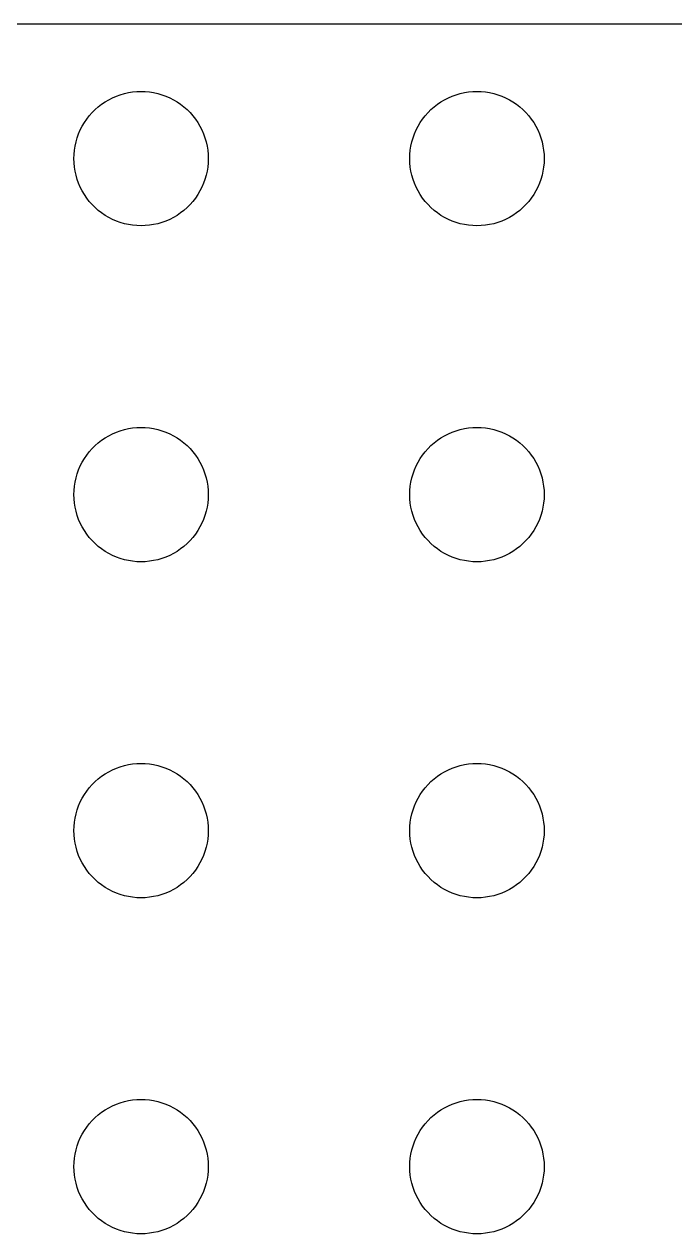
# Model space of a CAD drawing. Header units: metres. Extents: x -111 to 111, y -111 to 111.
# Drawn here: x -5.2 to 23.8, y 57 to 111 of the extents above; entities that cross this region are included whole.
import ezdxf

# ---------------------------------------------------------------- set-up
doc = ezdxf.new("R2010")
doc.units = ezdxf.units.M

msp = doc.modelspace()

# ---------------------------------------------------------------- linework, layer by layer
for p, q in [((106, 111), (-106, 111)), ((-0.18837, 107.994), (0, 108)), ((0, 108), (0.18837, 107.994)), ((14.8116, 107.994), (15, 108)), ((15, 108), (15.1884, 107.994)), ((-1.76335, 107.427), (-1.60747, 107.533)), ((-1.60747, 107.533), (-1.44525, 107.629)), ((-1.44525, 107.629), (-1.27733, 107.714)), ((-1.27733, 107.714), (-1.10437, 107.789)), ((-1.10437, 107.789), (-0.92705, 107.853)), ((-0.92705, 107.853), (-0.74606, 107.906)), ((-0.74606, 107.906), (-0.56213, 107.947)), ((-0.56213, 107.947), (-0.37599, 107.976)), ((-0.37599, 107.976), (-0.18837, 107.994)), ((0.18837, 107.994), (0.37599, 107.976)), ((0.37599, 107.976), (0.56213, 107.947)), ((0.56213, 107.947), (0.74606, 107.906)), ((0.74606, 107.906), (0.92705, 107.853)), ((0.92705, 107.853), (1.10437, 107.789)), ((1.10437, 107.789), (1.27733, 107.714)), ((1.27733, 107.714), (1.44525, 107.629)), ((1.44525, 107.629), (1.60747, 107.533)), ((1.60747, 107.533), (1.76335, 107.427)), ((13.2366, 107.427), (13.3925, 107.533)), ((13.3925, 107.533), (13.5547, 107.629)), ((13.5547, 107.629), (13.7227, 107.714)), ((13.7227, 107.714), (13.8956, 107.789)), ((13.8956, 107.789), (14.0729, 107.853)), ((14.0729, 107.853), (14.2539, 107.906)), ((14.2539, 107.906), (14.4379, 107.947)), ((14.4379, 107.947), (14.624, 107.976)), ((14.624, 107.976), (14.8116, 107.994)), ((15.1884, 107.994), (15.376, 107.976)), ((15.376, 107.976), (15.5621, 107.947)), ((15.5621, 107.947), (15.7461, 107.906)), ((15.7461, 107.906), (15.927, 107.853)), ((15.927, 107.853), (16.1044, 107.789)), ((16.1044, 107.789), (16.2773, 107.714)), ((16.2773, 107.714), (16.4453, 107.629)), ((16.4453, 107.629), (16.6075, 107.533)), ((16.6075, 107.533), (16.7634, 107.427)), ((-2.31154, 106.912), (-2.1869, 107.054)), ((-2.1869, 107.054), (-2.05363, 107.187)), ((-2.05363, 107.187), (-1.91226, 107.312)), ((-1.91226, 107.312), (-1.76335, 107.427)), ((1.76335, 107.427), (1.91226, 107.312)), ((1.91226, 107.312), (2.05363, 107.187)), ((2.05363, 107.187), (2.1869, 107.054)), ((2.1869, 107.054), (2.31154, 106.912)), ((12.6884, 106.912), (12.8131, 107.054)), ((12.8131, 107.054), (12.9464, 107.187)), ((12.9464, 107.187), (13.0877, 107.312)), ((13.0877, 107.312), (13.2366, 107.427)), ((16.7634, 107.427), (16.9123, 107.312)), ((16.9123, 107.312), (17.0536, 107.187)), ((17.0536, 107.187), (17.1869, 107.054)), ((17.1869, 107.054), (17.3115, 106.912)), ((-2.71448, 106.277), (-2.62891, 106.445)), ((-2.62891, 106.445), (-2.53297, 106.607)), ((-2.53297, 106.607), (-2.42705, 106.763)), ((-2.42705, 106.763), (-2.31154, 106.912)), ((2.31154, 106.912), (2.42705, 106.763)), ((2.42705, 106.763), (2.53297, 106.607)), ((2.53297, 106.607), (2.62891, 106.445)), ((2.62891, 106.445), (2.71448, 106.277)), ((12.2855, 106.277), (12.3711, 106.445)), ((12.3711, 106.445), (12.467, 106.607)), ((12.467, 106.607), (12.5729, 106.763)), ((12.5729, 106.763), (12.6884, 106.912)), ((17.3115, 106.912), (17.427, 106.763)), ((17.427, 106.763), (17.533, 106.607)), ((17.533, 106.607), (17.6289, 106.445)), ((17.6289, 106.445), (17.7145, 106.277)), ((-2.90575, 105.746), (-2.85316, 105.927)), ((-2.85316, 105.927), (-2.78932, 106.104)), ((-2.78932, 106.104), (-2.71448, 106.277)), ((2.71448, 106.277), (2.78932, 106.104)), ((2.78932, 106.104), (2.85316, 105.927)), ((2.85316, 105.927), (2.90575, 105.746)), ((12.0942, 105.746), (12.1468, 105.927)), ((12.1468, 105.927), (12.2107, 106.104)), ((12.2107, 106.104), (12.2855, 106.277)), ((17.7145, 106.277), (17.7893, 106.104)), ((17.7893, 106.104), (17.8532, 105.927)), ((17.8532, 105.927), (17.9057, 105.746)), ((-2.99408, 105.188), (-2.97633, 105.376)), ((-2.97633, 105.376), (-2.94685, 105.562)), ((-2.94685, 105.562), (-2.90575, 105.746)), ((2.90575, 105.746), (2.94685, 105.562)), ((2.94685, 105.562), (2.97633, 105.376)), ((2.97633, 105.376), (2.99408, 105.188)), ((12.0059, 105.188), (12.0237, 105.376)), ((12.0237, 105.376), (12.0531, 105.562)), ((12.0531, 105.562), (12.0942, 105.746)), ((17.9057, 105.746), (17.9469, 105.562)), ((17.9469, 105.562), (17.9763, 105.376)), ((17.9763, 105.376), (17.9941, 105.188)), ((-3, 105), (-2.99408, 105.188)), ((-2.99408, 104.812), (-3, 105)), ((-2.97633, 104.624), (-2.99408, 104.812)), ((2.99408, 104.812), (2.97633, 104.624)), ((2.99408, 105.188), (3, 105)), ((3, 105), (2.99408, 104.812)), ((12, 105), (12.0059, 105.188)), ((12.0059, 104.812), (12, 105)), ((12.0237, 104.624), (12.0059, 104.812)), ((17.9941, 104.812), (17.9763, 104.624)), ((17.9941, 105.188), (18, 105)), ((18, 105), (17.9941, 104.812)), ((-2.94685, 104.438), (-2.97633, 104.624)), ((-2.90575, 104.254), (-2.94685, 104.438)), ((-2.85316, 104.073), (-2.90575, 104.254)), ((2.90575, 104.254), (2.85316, 104.073)), ((2.94685, 104.438), (2.90575, 104.254)), ((2.97633, 104.624), (2.94685, 104.438)), ((12.0531, 104.438), (12.0237, 104.624)), ((12.0942, 104.254), (12.0531, 104.438)), ((12.1468, 104.073), (12.0942, 104.254)), ((17.9057, 104.254), (17.8532, 104.073)), ((17.9469, 104.438), (17.9057, 104.254)), ((17.9763, 104.624), (17.9469, 104.438)), ((-2.78932, 103.896), (-2.85316, 104.073)), ((-2.71448, 103.723), (-2.78932, 103.896)), ((-2.62891, 103.555), (-2.71448, 103.723)), ((2.71448, 103.723), (2.62891, 103.555)), ((2.78932, 103.896), (2.71448, 103.723)), ((2.85316, 104.073), (2.78932, 103.896)), ((12.2107, 103.896), (12.1468, 104.073)), ((12.2855, 103.723), (12.2107, 103.896)), ((12.3711, 103.555), (12.2855, 103.723)), ((17.7145, 103.723), (17.6289, 103.555)), ((17.7893, 103.896), (17.7145, 103.723)), ((17.8532, 104.073), (17.7893, 103.896)), ((-2.53297, 103.393), (-2.62891, 103.555)), ((-2.42705, 103.237), (-2.53297, 103.393)), ((-2.31154, 103.088), (-2.42705, 103.237)), ((2.42705, 103.237), (2.31154, 103.088)), ((2.53297, 103.393), (2.42705, 103.237)), ((2.62891, 103.555), (2.53297, 103.393)), ((12.467, 103.393), (12.3711, 103.555)), ((12.5729, 103.237), (12.467, 103.393)), ((12.6884, 103.088), (12.5729, 103.237)), ((17.427, 103.237), (17.3115, 103.088)), ((17.533, 103.393), (17.427, 103.237)), ((17.6289, 103.555), (17.533, 103.393)), ((-2.1869, 102.946), (-2.31154, 103.088)), ((-2.05363, 102.813), (-2.1869, 102.946)), ((-1.91226, 102.688), (-2.05363, 102.813)), ((-1.76335, 102.573), (-1.91226, 102.688)), ((1.91226, 102.688), (1.76335, 102.573)), ((2.05363, 102.813), (1.91226, 102.688)), ((2.1869, 102.946), (2.05363, 102.813)), ((2.31154, 103.088), (2.1869, 102.946)), ((12.8131, 102.946), (12.6884, 103.088)), ((12.9464, 102.813), (12.8131, 102.946)), ((13.0877, 102.688), (12.9464, 102.813)), ((13.2366, 102.573), (13.0877, 102.688)), ((16.9123, 102.688), (16.7634, 102.573)), ((17.0536, 102.813), (16.9123, 102.688)), ((17.1869, 102.946), (17.0536, 102.813)), ((17.3115, 103.088), (17.1869, 102.946)), ((-1.60747, 102.467), (-1.76335, 102.573)), ((-1.44525, 102.371), (-1.60747, 102.467)), ((-1.27733, 102.286), (-1.44525, 102.371)), ((-1.10437, 102.211), (-1.27733, 102.286)), ((-0.92705, 102.147), (-1.10437, 102.211)), ((-0.74606, 102.094), (-0.92705, 102.147)), ((-0.56213, 102.053), (-0.74606, 102.094)), ((0.74606, 102.094), (0.56213, 102.053)), ((0.92705, 102.147), (0.74606, 102.094)), ((1.10437, 102.211), (0.92705, 102.147)), ((1.27733, 102.286), (1.10437, 102.211)), ((1.44525, 102.371), (1.27733, 102.286)), ((1.60747, 102.467), (1.44525, 102.371)), ((1.76335, 102.573), (1.60747, 102.467)), ((13.3925, 102.467), (13.2366, 102.573)), ((13.5547, 102.371), (13.3925, 102.467)), ((13.7227, 102.286), (13.5547, 102.371)), ((13.8956, 102.211), (13.7227, 102.286)), ((14.0729, 102.147), (13.8956, 102.211)), ((14.2539, 102.094), (14.0729, 102.147)), ((14.4379, 102.053), (14.2539, 102.094)), ((15.7461, 102.094), (15.5621, 102.053)), ((15.927, 102.147), (15.7461, 102.094)), ((16.1044, 102.211), (15.927, 102.147)), ((16.2773, 102.286), (16.1044, 102.211)), ((16.4453, 102.371), (16.2773, 102.286)), ((16.6075, 102.467), (16.4453, 102.371)), ((16.7634, 102.573), (16.6075, 102.467)), ((-0.37599, 102.024), (-0.56213, 102.053)), ((-0.18837, 102.006), (-0.37599, 102.024)), ((0, 102), (-0.18837, 102.006)), ((0.18837, 102.006), (0, 102)), ((0.37599, 102.024), (0.18837, 102.006)), ((0.56213, 102.053), (0.37599, 102.024)), ((14.624, 102.024), (14.4379, 102.053)), ((14.8116, 102.006), (14.624, 102.024)), ((15, 102), (14.8116, 102.006)), ((15.1884, 102.006), (15, 102)), ((15.376, 102.024), (15.1884, 102.006)), ((15.5621, 102.053), (15.376, 102.024)), ((-0.92705, 92.8532), (-0.74606, 92.9057)), ((-0.74606, 92.9057), (-0.56213, 92.9469)), ((-0.56213, 92.9469), (-0.37599, 92.9763)), ((-0.37599, 92.9763), (-0.18837, 92.9941)), ((-0.18837, 92.9941), (0, 93)), ((0, 93), (0.18837, 92.9941)), ((0.18837, 92.9941), (0.37599, 92.9763)), ((0.37599, 92.9763), (0.56213, 92.9469)), ((0.56213, 92.9469), (0.74606, 92.9057)), ((0.74606, 92.9057), (0.92705, 92.8532)), ((14.0729, 92.8532), (14.2539, 92.9057)), ((14.2539, 92.9057), (14.4379, 92.9469)), ((14.4379, 92.9469), (14.624, 92.9763)), ((14.624, 92.9763), (14.8116, 92.9941)), ((14.8116, 92.9941), (15, 93)), ((15, 93), (15.1884, 92.9941)), ((15.1884, 92.9941), (15.376, 92.9763)), ((15.376, 92.9763), (15.5621, 92.9469)), ((15.5621, 92.9469), (15.7461, 92.9057)), ((15.7461, 92.9057), (15.927, 92.8532)), ((-1.91226, 92.3115), (-1.76335, 92.427)), ((-1.76335, 92.427), (-1.60747, 92.533)), ((-1.60747, 92.533), (-1.44525, 92.6289)), ((-1.44525, 92.6289), (-1.27733, 92.7145)), ((-1.27733, 92.7145), (-1.10437, 92.7893)), ((-1.10437, 92.7893), (-0.92705, 92.8532)), ((0.92705, 92.8532), (1.10437, 92.7893)), ((1.10437, 92.7893), (1.27733, 92.7145)), ((1.27733, 92.7145), (1.44525, 92.6289)), ((1.44525, 92.6289), (1.60747, 92.533)), ((1.60747, 92.533), (1.76335, 92.427)), ((1.76335, 92.427), (1.91226, 92.3115)), ((13.0877, 92.3115), (13.2366, 92.427)), ((13.2366, 92.427), (13.3925, 92.533)), ((13.3925, 92.533), (13.5547, 92.6289)), ((13.5547, 92.6289), (13.7227, 92.7145)), ((13.7227, 92.7145), (13.8956, 92.7893)), ((13.8956, 92.7893), (14.0729, 92.8532)), ((15.927, 92.8532), (16.1044, 92.7893)), ((16.1044, 92.7893), (16.2773, 92.7145)), ((16.2773, 92.7145), (16.4453, 92.6289)), ((16.4453, 92.6289), (16.6075, 92.533)), ((16.6075, 92.533), (16.7634, 92.427)), ((16.7634, 92.427), (16.9123, 92.3115)), ((-2.42705, 91.7634), (-2.31154, 91.9123)), ((-2.31154, 91.9123), (-2.1869, 92.0536)), ((-2.1869, 92.0536), (-2.05363, 92.1869)), ((-2.05363, 92.1869), (-1.91226, 92.3115)), ((1.91226, 92.3115), (2.05363, 92.1869)), ((2.05363, 92.1869), (2.1869, 92.0536)), ((2.1869, 92.0536), (2.31154, 91.9123)), ((2.31154, 91.9123), (2.42705, 91.7634)), ((12.5729, 91.7634), (12.6884, 91.9123)), ((12.6884, 91.9123), (12.8131, 92.0536)), ((12.8131, 92.0536), (12.9464, 92.1869)), ((12.9464, 92.1869), (13.0877, 92.3115)), ((16.9123, 92.3115), (17.0536, 92.1869)), ((17.0536, 92.1869), (17.1869, 92.0536)), ((17.1869, 92.0536), (17.3115, 91.9123)), ((17.3115, 91.9123), (17.427, 91.7634)), ((-2.78932, 91.1044), (-2.71448, 91.2773)), ((-2.71448, 91.2773), (-2.62891, 91.4453)), ((-2.62891, 91.4453), (-2.53297, 91.6075)), ((-2.53297, 91.6075), (-2.42705, 91.7634)), ((2.42705, 91.7634), (2.53297, 91.6075)), ((2.53297, 91.6075), (2.62891, 91.4453)), ((2.62891, 91.4453), (2.71448, 91.2773)), ((2.71448, 91.2773), (2.78932, 91.1044)), ((12.2107, 91.1044), (12.2855, 91.2773)), ((12.2855, 91.2773), (12.3711, 91.4453)), ((12.3711, 91.4453), (12.467, 91.6075)), ((12.467, 91.6075), (12.5729, 91.7634)), ((17.427, 91.7634), (17.533, 91.6075)), ((17.533, 91.6075), (17.6289, 91.4453)), ((17.6289, 91.4453), (17.7145, 91.2773)), ((17.7145, 91.2773), (17.7893, 91.1044)), ((-2.94685, 90.5621), (-2.90575, 90.7461)), ((-2.90575, 90.7461), (-2.85316, 90.927)), ((-2.85316, 90.927), (-2.78932, 91.1044)), ((2.78932, 91.1044), (2.85316, 90.927)), ((2.85316, 90.927), (2.90575, 90.7461)), ((2.90575, 90.7461), (2.94685, 90.5621)), ((12.0531, 90.5621), (12.0942, 90.7461)), ((12.0942, 90.7461), (12.1468, 90.927)), ((12.1468, 90.927), (12.2107, 91.1044)), ((17.7893, 91.1044), (17.8532, 90.927)), ((17.8532, 90.927), (17.9057, 90.7461)), ((17.9057, 90.7461), (17.9469, 90.5621)), ((-3, 90), (-2.99408, 90.1884)), ((-2.99408, 90.1884), (-2.97633, 90.376)), ((-2.97633, 90.376), (-2.94685, 90.5621)), ((2.94685, 90.5621), (2.97633, 90.376)), ((2.97633, 90.376), (2.99408, 90.1884)), ((2.99408, 90.1884), (3, 90)), ((12, 90), (12.0059, 90.1884)), ((12.0059, 90.1884), (12.0237, 90.376)), ((12.0237, 90.376), (12.0531, 90.5621)), ((17.9469, 90.5621), (17.9763, 90.376)), ((17.9763, 90.376), (17.9941, 90.1884)), ((17.9941, 90.1884), (18, 90)), ((-2.99408, 89.8116), (-3, 90)), ((-2.97633, 89.624), (-2.99408, 89.8116)), ((2.99408, 89.8116), (2.97633, 89.624)), ((3, 90), (2.99408, 89.8116)), ((12.0059, 89.8116), (12, 90)), ((12.0237, 89.624), (12.0059, 89.8116)), ((17.9941, 89.8116), (17.9763, 89.624)), ((18, 90), (17.9941, 89.8116)), ((-2.94685, 89.4379), (-2.97633, 89.624)), ((-2.90575, 89.2539), (-2.94685, 89.4379)), ((-2.85316, 89.073), (-2.90575, 89.2539)), ((2.90575, 89.2539), (2.85316, 89.073)), ((2.94685, 89.4379), (2.90575, 89.2539)), ((2.97633, 89.624), (2.94685, 89.4379)), ((12.0531, 89.4379), (12.0237, 89.624)), ((12.0942, 89.2539), (12.0531, 89.4379)), ((12.1468, 89.073), (12.0942, 89.2539)), ((17.9057, 89.2539), (17.8532, 89.073)), ((17.9469, 89.4379), (17.9057, 89.2539)), ((17.9763, 89.624), (17.9469, 89.4379)), ((-2.78932, 88.8956), (-2.85316, 89.073)), ((-2.71448, 88.7227), (-2.78932, 88.8956)), ((-2.62891, 88.5547), (-2.71448, 88.7227)), ((2.71448, 88.7227), (2.62891, 88.5547)), ((2.78932, 88.8956), (2.71448, 88.7227)), ((2.85316, 89.073), (2.78932, 88.8956)), ((12.2107, 88.8956), (12.1468, 89.073)), ((12.2855, 88.7227), (12.2107, 88.8956)), ((12.3711, 88.5547), (12.2855, 88.7227)), ((17.7145, 88.7227), (17.6289, 88.5547)), ((17.7893, 88.8956), (17.7145, 88.7227)), ((17.8532, 89.073), (17.7893, 88.8956)), ((-2.53297, 88.3925), (-2.62891, 88.5547)), ((-2.42705, 88.2366), (-2.53297, 88.3925)), ((-2.31154, 88.0877), (-2.42705, 88.2366)), ((-2.1869, 87.9464), (-2.31154, 88.0877)), ((2.31154, 88.0877), (2.1869, 87.9464)), ((2.42705, 88.2366), (2.31154, 88.0877)), ((2.53297, 88.3925), (2.42705, 88.2366)), ((2.62891, 88.5547), (2.53297, 88.3925)), ((12.467, 88.3925), (12.3711, 88.5547)), ((12.5729, 88.2366), (12.467, 88.3925)), ((12.6884, 88.0877), (12.5729, 88.2366)), ((12.8131, 87.9464), (12.6884, 88.0877)), ((17.3115, 88.0877), (17.1869, 87.9464)), ((17.427, 88.2366), (17.3115, 88.0877)), ((17.533, 88.3925), (17.427, 88.2366)), ((17.6289, 88.5547), (17.533, 88.3925)), ((-2.05363, 87.8131), (-2.1869, 87.9464)), ((-1.91226, 87.6885), (-2.05363, 87.8131)), ((-1.76335, 87.573), (-1.91226, 87.6885)), ((-1.60747, 87.467), (-1.76335, 87.573)), ((1.76335, 87.573), (1.60747, 87.467)), ((1.91226, 87.6885), (1.76335, 87.573)), ((2.05363, 87.8131), (1.91226, 87.6885)), ((2.1869, 87.9464), (2.05363, 87.8131)), ((12.9464, 87.8131), (12.8131, 87.9464)), ((13.0877, 87.6885), (12.9464, 87.8131)), ((13.2366, 87.573), (13.0877, 87.6885)), ((13.3925, 87.467), (13.2366, 87.573)), ((16.7634, 87.573), (16.6075, 87.467)), ((16.9123, 87.6885), (16.7634, 87.573)), ((17.0536, 87.8131), (16.9123, 87.6885)), ((17.1869, 87.9464), (17.0536, 87.8131)), ((-1.44525, 87.3711), (-1.60747, 87.467)), ((-1.27733, 87.2855), (-1.44525, 87.3711)), ((-1.10437, 87.2107), (-1.27733, 87.2855)), ((-0.92705, 87.1468), (-1.10437, 87.2107)), ((-0.74606, 87.0943), (-0.92705, 87.1468)), ((-0.56213, 87.0531), (-0.74606, 87.0943)), ((-0.37599, 87.0237), (-0.56213, 87.0531)), ((-0.18837, 87.0059), (-0.37599, 87.0237)), ((0, 87), (-0.18837, 87.0059)), ((0.18837, 87.0059), (0, 87)), ((0.37599, 87.0237), (0.18837, 87.0059)), ((0.56213, 87.0531), (0.37599, 87.0237)), ((0.74606, 87.0943), (0.56213, 87.0531)), ((0.92705, 87.1468), (0.74606, 87.0943)), ((1.10437, 87.2107), (0.92705, 87.1468)), ((1.27733, 87.2855), (1.10437, 87.2107)), ((1.44525, 87.3711), (1.27733, 87.2855)), ((1.60747, 87.467), (1.44525, 87.3711)), ((13.5547, 87.3711), (13.3925, 87.467)), ((13.7227, 87.2855), (13.5547, 87.3711)), ((13.8956, 87.2107), (13.7227, 87.2855)), ((14.0729, 87.1468), (13.8956, 87.2107)), ((14.2539, 87.0943), (14.0729, 87.1468)), ((14.4379, 87.0531), (14.2539, 87.0943)), ((14.624, 87.0237), (14.4379, 87.0531)), ((14.8116, 87.0059), (14.624, 87.0237)), ((15, 87), (14.8116, 87.0059)), ((15.1884, 87.0059), (15, 87)), ((15.376, 87.0237), (15.1884, 87.0059)), ((15.5621, 87.0531), (15.376, 87.0237)), ((15.7461, 87.0943), (15.5621, 87.0531)), ((15.927, 87.1468), (15.7461, 87.0943)), ((16.1044, 87.2107), (15.927, 87.1468)), ((16.2773, 87.2855), (16.1044, 87.2107)), ((16.4453, 87.3711), (16.2773, 87.2855)), ((16.6075, 87.467), (16.4453, 87.3711)), ((-1.27733, 77.7145), (-1.10437, 77.7893)), ((-1.10437, 77.7893), (-0.92705, 77.8532)), ((-0.92705, 77.8532), (-0.74606, 77.9057)), ((-0.74606, 77.9057), (-0.56213, 77.9469)), ((-0.56213, 77.9469), (-0.37599, 77.9763)), ((-0.37599, 77.9763), (-0.18837, 77.9941)), ((-0.18837, 77.9941), (0, 78)), ((0, 78), (0.18837, 77.9941)), ((0.18837, 77.9941), (0.37599, 77.9763)), ((0.37599, 77.9763), (0.56213, 77.9469)), ((0.56213, 77.9469), (0.74606, 77.9057)), ((0.74606, 77.9057), (0.92705, 77.8532)), ((0.92705, 77.8532), (1.10437, 77.7893)), ((1.10437, 77.7893), (1.27733, 77.7145)), ((13.7227, 77.7145), (13.8956, 77.7893)), ((13.8956, 77.7893), (14.0729, 77.8532)), ((14.0729, 77.8532), (14.2539, 77.9057)), ((14.2539, 77.9057), (14.4379, 77.9469)), ((14.4379, 77.9469), (14.624, 77.9763)), ((14.624, 77.9763), (14.8116, 77.9941)), ((14.8116, 77.9941), (15, 78)), ((15, 78), (15.1884, 77.9941)), ((15.1884, 77.9941), (15.376, 77.9763)), ((15.376, 77.9763), (15.5621, 77.9469)), ((15.5621, 77.9469), (15.7461, 77.9057)), ((15.7461, 77.9057), (15.927, 77.8532)), ((15.927, 77.8532), (16.1044, 77.7893)), ((16.1044, 77.7893), (16.2773, 77.7145)), ((-2.05363, 77.1869), (-1.91226, 77.3115)), ((-1.91226, 77.3115), (-1.76335, 77.427)), ((-1.76335, 77.427), (-1.60747, 77.533)), ((-1.60747, 77.533), (-1.44525, 77.6289)), ((-1.44525, 77.6289), (-1.27733, 77.7145)), ((1.27733, 77.7145), (1.44525, 77.6289)), ((1.44525, 77.6289), (1.60747, 77.533)), ((1.60747, 77.533), (1.76335, 77.427)), ((1.76335, 77.427), (1.91226, 77.3115)), ((1.91226, 77.3115), (2.05363, 77.1869)), ((12.9464, 77.1869), (13.0877, 77.3115)), ((13.0877, 77.3115), (13.2366, 77.427)), ((13.2366, 77.427), (13.3925, 77.533)), ((13.3925, 77.533), (13.5547, 77.6289)), ((13.5547, 77.6289), (13.7227, 77.7145)), ((16.2773, 77.7145), (16.4453, 77.6289)), ((16.4453, 77.6289), (16.6075, 77.533)), ((16.6075, 77.533), (16.7634, 77.427)), ((16.7634, 77.427), (16.9123, 77.3115)), ((16.9123, 77.3115), (17.0536, 77.1869)), ((-2.53297, 76.6075), (-2.42705, 76.7634)), ((-2.42705, 76.7634), (-2.31154, 76.9123)), ((-2.31154, 76.9123), (-2.1869, 77.0536)), ((-2.1869, 77.0536), (-2.05363, 77.1869)), ((2.05363, 77.1869), (2.1869, 77.0536)), ((2.1869, 77.0536), (2.31154, 76.9123)), ((2.31154, 76.9123), (2.42705, 76.7634)), ((2.42705, 76.7634), (2.53297, 76.6075)), ((12.467, 76.6075), (12.5729, 76.7634)), ((12.5729, 76.7634), (12.6884, 76.9123)), ((12.6884, 76.9123), (12.8131, 77.0536)), ((12.8131, 77.0536), (12.9464, 77.1869)), ((17.0536, 77.1869), (17.1869, 77.0536)), ((17.1869, 77.0536), (17.3115, 76.9123)), ((17.3115, 76.9123), (17.427, 76.7634)), ((17.427, 76.7634), (17.533, 76.6075)), ((-2.78932, 76.1044), (-2.71448, 76.2773)), ((-2.71448, 76.2773), (-2.62891, 76.4453)), ((-2.62891, 76.4453), (-2.53297, 76.6075)), ((2.53297, 76.6075), (2.62891, 76.4453)), ((2.62891, 76.4453), (2.71448, 76.2773)), ((2.71448, 76.2773), (2.78932, 76.1044)), ((12.2107, 76.1044), (12.2855, 76.2773)), ((12.2855, 76.2773), (12.3711, 76.4453)), ((12.3711, 76.4453), (12.467, 76.6075)), ((17.533, 76.6075), (17.6289, 76.4453)), ((17.6289, 76.4453), (17.7145, 76.2773)), ((17.7145, 76.2773), (17.7893, 76.1044)), ((-2.94685, 75.5621), (-2.90575, 75.7461)), ((-2.90575, 75.7461), (-2.85316, 75.927)), ((-2.85316, 75.927), (-2.78932, 76.1044)), ((2.78932, 76.1044), (2.85316, 75.927)), ((2.85316, 75.927), (2.90575, 75.7461)), ((2.90575, 75.7461), (2.94685, 75.5621)), ((12.0531, 75.5621), (12.0942, 75.7461)), ((12.0942, 75.7461), (12.1468, 75.927)), ((12.1468, 75.927), (12.2107, 76.1044)), ((17.7893, 76.1044), (17.8532, 75.927)), ((17.8532, 75.927), (17.9057, 75.7461)), ((17.9057, 75.7461), (17.9469, 75.5621)), ((-3, 75), (-2.99408, 75.1884)), ((-2.99408, 75.1884), (-2.97633, 75.376)), ((-2.97633, 75.376), (-2.94685, 75.5621)), ((2.94685, 75.5621), (2.97633, 75.376)), ((2.97633, 75.376), (2.99408, 75.1884)), ((2.99408, 75.1884), (3, 75)), ((12, 75), (12.0059, 75.1884)), ((12.0059, 75.1884), (12.0237, 75.376)), ((12.0237, 75.376), (12.0531, 75.5621)), ((17.9469, 75.5621), (17.9763, 75.376)), ((17.9763, 75.376), (17.9941, 75.1884)), ((17.9941, 75.1884), (18, 75)), ((-2.99408, 74.8116), (-3, 75)), ((-2.97633, 74.624), (-2.99408, 74.8116)), ((-2.94685, 74.4379), (-2.97633, 74.624)), ((2.97633, 74.624), (2.94685, 74.4379)), ((2.99408, 74.8116), (2.97633, 74.624)), ((3, 75), (2.99408, 74.8116)), ((12.0059, 74.8116), (12, 75)), ((12.0237, 74.624), (12.0059, 74.8116)), ((12.0531, 74.4379), (12.0237, 74.624)), ((17.9763, 74.624), (17.9469, 74.4379)), ((17.9941, 74.8116), (17.9763, 74.624)), ((18, 75), (17.9941, 74.8116)), ((-2.90575, 74.2539), (-2.94685, 74.4379)), ((-2.85316, 74.073), (-2.90575, 74.2539)), ((-2.78932, 73.8956), (-2.85316, 74.073)), ((2.85316, 74.073), (2.78932, 73.8956)), ((2.90575, 74.2539), (2.85316, 74.073)), ((2.94685, 74.4379), (2.90575, 74.2539)), ((12.0942, 74.2539), (12.0531, 74.4379)), ((12.1468, 74.073), (12.0942, 74.2539)), ((12.2107, 73.8956), (12.1468, 74.073)), ((17.8532, 74.073), (17.7893, 73.8956)), ((17.9057, 74.2539), (17.8532, 74.073)), ((17.9469, 74.4379), (17.9057, 74.2539)), ((-2.71448, 73.7227), (-2.78932, 73.8956)), ((-2.62891, 73.5547), (-2.71448, 73.7227)), ((-2.53297, 73.3925), (-2.62891, 73.5547)), ((2.62891, 73.5547), (2.53297, 73.3925)), ((2.71448, 73.7227), (2.62891, 73.5547)), ((2.78932, 73.8956), (2.71448, 73.7227)), ((12.2855, 73.7227), (12.2107, 73.8956)), ((12.3711, 73.5547), (12.2855, 73.7227)), ((12.467, 73.3925), (12.3711, 73.5547)), ((17.6289, 73.5547), (17.533, 73.3925)), ((17.7145, 73.7227), (17.6289, 73.5547)), ((17.7893, 73.8956), (17.7145, 73.7227)), ((-2.42705, 73.2366), (-2.53297, 73.3925)), ((-2.31154, 73.0877), (-2.42705, 73.2366)), ((-2.1869, 72.9464), (-2.31154, 73.0877)), ((-2.05363, 72.8131), (-2.1869, 72.9464)), ((2.1869, 72.9464), (2.05363, 72.8131)), ((2.31154, 73.0877), (2.1869, 72.9464)), ((2.42705, 73.2366), (2.31154, 73.0877)), ((2.53297, 73.3925), (2.42705, 73.2366)), ((12.5729, 73.2366), (12.467, 73.3925)), ((12.6884, 73.0877), (12.5729, 73.2366)), ((12.8131, 72.9464), (12.6884, 73.0877)), ((12.9464, 72.8131), (12.8131, 72.9464)), ((17.1869, 72.9464), (17.0536, 72.8131)), ((17.3115, 73.0877), (17.1869, 72.9464)), ((17.427, 73.2366), (17.3115, 73.0877)), ((17.533, 73.3925), (17.427, 73.2366)), ((-1.91226, 72.6885), (-2.05363, 72.8131)), ((-1.76335, 72.573), (-1.91226, 72.6885)), ((-1.60747, 72.467), (-1.76335, 72.573)), ((-1.44525, 72.3711), (-1.60747, 72.467)), ((-1.27733, 72.2855), (-1.44525, 72.3711)), ((1.44525, 72.3711), (1.27733, 72.2855)), ((1.60747, 72.467), (1.44525, 72.3711)), ((1.76335, 72.573), (1.60747, 72.467)), ((1.91226, 72.6885), (1.76335, 72.573)), ((2.05363, 72.8131), (1.91226, 72.6885)), ((13.0877, 72.6885), (12.9464, 72.8131)), ((13.2366, 72.573), (13.0877, 72.6885)), ((13.3925, 72.467), (13.2366, 72.573)), ((13.5547, 72.3711), (13.3925, 72.467)), ((13.7227, 72.2855), (13.5547, 72.3711)), ((16.4453, 72.3711), (16.2773, 72.2855)), ((16.6075, 72.467), (16.4453, 72.3711)), ((16.7634, 72.573), (16.6075, 72.467)), ((16.9123, 72.6885), (16.7634, 72.573)), ((17.0536, 72.8131), (16.9123, 72.6885)), ((-1.10437, 72.2107), (-1.27733, 72.2855)), ((-0.92705, 72.1468), (-1.10437, 72.2107)), ((-0.74606, 72.0943), (-0.92705, 72.1468)), ((-0.56213, 72.0531), (-0.74606, 72.0943)), ((-0.37599, 72.0237), (-0.56213, 72.0531)), ((-0.18837, 72.0059), (-0.37599, 72.0237)), ((0, 72), (-0.18837, 72.0059)), ((0.18837, 72.0059), (0, 72)), ((0.37599, 72.0237), (0.18837, 72.0059)), ((0.56213, 72.0531), (0.37599, 72.0237)), ((0.74606, 72.0943), (0.56213, 72.0531)), ((0.92705, 72.1468), (0.74606, 72.0943)), ((1.10437, 72.2107), (0.92705, 72.1468)), ((1.27733, 72.2855), (1.10437, 72.2107)), ((13.8956, 72.2107), (13.7227, 72.2855)), ((14.0729, 72.1468), (13.8956, 72.2107)), ((14.2539, 72.0943), (14.0729, 72.1468)), ((14.4379, 72.0531), (14.2539, 72.0943)), ((14.624, 72.0237), (14.4379, 72.0531)), ((14.8116, 72.0059), (14.624, 72.0237)), ((15, 72), (14.8116, 72.0059)), ((15.1884, 72.0059), (15, 72)), ((15.376, 72.0237), (15.1884, 72.0059)), ((15.5621, 72.0531), (15.376, 72.0237)), ((15.7461, 72.0943), (15.5621, 72.0531)), ((15.927, 72.1468), (15.7461, 72.0943)), ((16.1044, 72.2107), (15.927, 72.1468)), ((16.2773, 72.2855), (16.1044, 72.2107)), ((-1.44525, 62.6289), (-1.27733, 62.7145)), ((-1.27733, 62.7145), (-1.10437, 62.7893)), ((-1.10437, 62.7893), (-0.92705, 62.8532)), ((-0.92705, 62.8532), (-0.74606, 62.9057)), ((-0.74606, 62.9057), (-0.56213, 62.9469)), ((-0.56213, 62.9469), (-0.37599, 62.9763)), ((-0.37599, 62.9763), (-0.18837, 62.9941)), ((-0.18837, 62.9941), (0, 63)), ((0, 63), (0.18837, 62.9941)), ((0.18837, 62.9941), (0.37599, 62.9763)), ((0.37599, 62.9763), (0.56213, 62.9469)), ((0.56213, 62.9469), (0.74606, 62.9057)), ((0.74606, 62.9057), (0.92705, 62.8532)), ((0.92705, 62.8532), (1.10437, 62.7893)), ((1.10437, 62.7893), (1.27733, 62.7145)), ((1.27733, 62.7145), (1.44525, 62.6289)), ((13.5547, 62.6289), (13.7227, 62.7145)), ((13.7227, 62.7145), (13.8956, 62.7893)), ((13.8956, 62.7893), (14.0729, 62.8532)), ((14.0729, 62.8532), (14.2539, 62.9057)), ((14.2539, 62.9057), (14.4379, 62.9469)), ((14.4379, 62.9469), (14.624, 62.9763)), ((14.624, 62.9763), (14.8116, 62.9941)), ((14.8116, 62.9941), (15, 63)), ((15, 63), (15.1884, 62.9941)), ((15.1884, 62.9941), (15.376, 62.9763)), ((15.376, 62.9763), (15.5621, 62.9469)), ((15.5621, 62.9469), (15.7461, 62.9057)), ((15.7461, 62.9057), (15.927, 62.8532)), ((15.927, 62.8532), (16.1044, 62.7893)), ((16.1044, 62.7893), (16.2773, 62.7145)), ((16.2773, 62.7145), (16.4453, 62.6289)), ((-2.1869, 62.0536), (-2.05363, 62.1869)), ((-2.05363, 62.1869), (-1.91226, 62.3115)), ((-1.91226, 62.3115), (-1.76335, 62.427)), ((-1.76335, 62.427), (-1.60747, 62.533)), ((-1.60747, 62.533), (-1.44525, 62.6289)), ((1.44525, 62.6289), (1.60747, 62.533)), ((1.60747, 62.533), (1.76335, 62.427)), ((1.76335, 62.427), (1.91226, 62.3115)), ((1.91226, 62.3115), (2.05363, 62.1869)), ((2.05363, 62.1869), (2.1869, 62.0536)), ((12.8131, 62.0536), (12.9464, 62.1869)), ((12.9464, 62.1869), (13.0877, 62.3115)), ((13.0877, 62.3115), (13.2366, 62.427)), ((13.2366, 62.427), (13.3925, 62.533)), ((13.3925, 62.533), (13.5547, 62.6289)), ((16.4453, 62.6289), (16.6075, 62.533)), ((16.6075, 62.533), (16.7634, 62.427)), ((16.7634, 62.427), (16.9123, 62.3115)), ((16.9123, 62.3115), (17.0536, 62.1869)), ((17.0536, 62.1869), (17.1869, 62.0536)), ((-2.62891, 61.4453), (-2.53297, 61.6075)), ((-2.53297, 61.6075), (-2.42705, 61.7634)), ((-2.42705, 61.7634), (-2.31154, 61.9123)), ((-2.31154, 61.9123), (-2.1869, 62.0536)), ((2.1869, 62.0536), (2.31154, 61.9123)), ((2.31154, 61.9123), (2.42705, 61.7634)), ((2.42705, 61.7634), (2.53297, 61.6075)), ((2.53297, 61.6075), (2.62891, 61.4453)), ((12.3711, 61.4453), (12.467, 61.6075)), ((12.467, 61.6075), (12.5729, 61.7634)), ((12.5729, 61.7634), (12.6884, 61.9123)), ((12.6884, 61.9123), (12.8131, 62.0536)), ((17.1869, 62.0536), (17.3115, 61.9123)), ((17.3115, 61.9123), (17.427, 61.7634)), ((17.427, 61.7634), (17.533, 61.6075)), ((17.533, 61.6075), (17.6289, 61.4453)), ((-2.85316, 60.927), (-2.78932, 61.1044)), ((-2.78932, 61.1044), (-2.71448, 61.2773)), ((-2.71448, 61.2773), (-2.62891, 61.4453)), ((2.62891, 61.4453), (2.71448, 61.2773)), ((2.71448, 61.2773), (2.78932, 61.1044)), ((2.78932, 61.1044), (2.85316, 60.927)), ((12.1468, 60.927), (12.2107, 61.1044)), ((12.2107, 61.1044), (12.2855, 61.2773)), ((12.2855, 61.2773), (12.3711, 61.4453)), ((17.6289, 61.4453), (17.7145, 61.2773)), ((17.7145, 61.2773), (17.7893, 61.1044)), ((17.7893, 61.1044), (17.8532, 60.927)), ((-2.97633, 60.376), (-2.94685, 60.5621)), ((-2.94685, 60.5621), (-2.90575, 60.7461)), ((-2.90575, 60.7461), (-2.85316, 60.927)), ((2.85316, 60.927), (2.90575, 60.7461)), ((2.90575, 60.7461), (2.94685, 60.5621)), ((2.94685, 60.5621), (2.97633, 60.376)), ((12.0237, 60.376), (12.0531, 60.5621)), ((12.0531, 60.5621), (12.0942, 60.7461)), ((12.0942, 60.7461), (12.1468, 60.927)), ((17.8532, 60.927), (17.9057, 60.7461)), ((17.9057, 60.7461), (17.9469, 60.5621)), ((17.9469, 60.5621), (17.9763, 60.376)), ((-3, 60), (-2.99408, 60.1884)), ((-2.99408, 59.8116), (-3, 60)), ((-2.99408, 60.1884), (-2.97633, 60.376)), ((2.97633, 60.376), (2.99408, 60.1884)), ((2.99408, 60.1884), (3, 60)), ((3, 60), (2.99408, 59.8116)), ((12, 60), (12.0059, 60.1884)), ((12.0059, 59.8116), (12, 60)), ((12.0059, 60.1884), (12.0237, 60.376)), ((17.9763, 60.376), (17.9941, 60.1884)), ((17.9941, 60.1884), (18, 60)), ((18, 60), (17.9941, 59.8116)), ((-2.97633, 59.624), (-2.99408, 59.8116)), ((-2.94685, 59.4379), (-2.97633, 59.624)), ((-2.90575, 59.2539), (-2.94685, 59.4379)), ((2.94685, 59.4379), (2.90575, 59.2539)), ((2.97633, 59.624), (2.94685, 59.4379)), ((2.99408, 59.8116), (2.97633, 59.624)), ((12.0237, 59.624), (12.0059, 59.8116)), ((12.0531, 59.4379), (12.0237, 59.624)), ((12.0942, 59.2539), (12.0531, 59.4379)), ((17.9469, 59.4379), (17.9057, 59.2539)), ((17.9763, 59.624), (17.9469, 59.4379)), ((17.9941, 59.8116), (17.9763, 59.624)), ((-2.85316, 59.0729), (-2.90575, 59.2539)), ((-2.78932, 58.8956), (-2.85316, 59.0729)), ((-2.71448, 58.7227), (-2.78932, 58.8956)), ((2.78932, 58.8956), (2.71448, 58.7227)), ((2.85316, 59.0729), (2.78932, 58.8956)), ((2.90575, 59.2539), (2.85316, 59.0729)), ((12.1468, 59.0729), (12.0942, 59.2539)), ((12.2107, 58.8956), (12.1468, 59.0729)), ((12.2855, 58.7227), (12.2107, 58.8956)), ((17.7893, 58.8956), (17.7145, 58.7227)), ((17.8532, 59.0729), (17.7893, 58.8956)), ((17.9057, 59.2539), (17.8532, 59.0729)), ((-2.62891, 58.5547), (-2.71448, 58.7227)), ((-2.53297, 58.3925), (-2.62891, 58.5547)), ((-2.42705, 58.2366), (-2.53297, 58.3925)), ((2.53297, 58.3925), (2.42705, 58.2366)), ((2.62891, 58.5547), (2.53297, 58.3925)), ((2.71448, 58.7227), (2.62891, 58.5547)), ((12.3711, 58.5547), (12.2855, 58.7227)), ((12.467, 58.3925), (12.3711, 58.5547)), ((12.5729, 58.2366), (12.467, 58.3925)), ((17.533, 58.3925), (17.427, 58.2366)), ((17.6289, 58.5547), (17.533, 58.3925)), ((17.7145, 58.7227), (17.6289, 58.5547)), ((-2.31154, 58.0877), (-2.42705, 58.2366)), ((-2.1869, 57.9464), (-2.31154, 58.0877)), ((-2.05363, 57.8131), (-2.1869, 57.9464)), ((-1.91226, 57.6885), (-2.05363, 57.8131)), ((2.05363, 57.8131), (1.91226, 57.6885)), ((2.1869, 57.9464), (2.05363, 57.8131)), ((2.31154, 58.0877), (2.1869, 57.9464)), ((2.42705, 58.2366), (2.31154, 58.0877)), ((12.6884, 58.0877), (12.5729, 58.2366)), ((12.8131, 57.9464), (12.6884, 58.0877)), ((12.9464, 57.8131), (12.8131, 57.9464)), ((13.0877, 57.6885), (12.9464, 57.8131)), ((17.0536, 57.8131), (16.9123, 57.6885)), ((17.1869, 57.9464), (17.0536, 57.8131)), ((17.3115, 58.0877), (17.1869, 57.9464)), ((17.427, 58.2366), (17.3115, 58.0877)), ((-1.76335, 57.5729), (-1.91226, 57.6885)), ((-1.60747, 57.467), (-1.76335, 57.5729)), ((-1.44525, 57.3711), (-1.60747, 57.467)), ((-1.27733, 57.2855), (-1.44525, 57.3711)), ((-1.10437, 57.2107), (-1.27733, 57.2855)), ((1.27733, 57.2855), (1.10437, 57.2107)), ((1.44525, 57.3711), (1.27733, 57.2855)), ((1.60747, 57.467), (1.44525, 57.3711)), ((1.76335, 57.5729), (1.60747, 57.467)), ((1.91226, 57.6885), (1.76335, 57.5729)), ((13.2366, 57.5729), (13.0877, 57.6885)), ((13.3925, 57.467), (13.2366, 57.5729)), ((13.5547, 57.3711), (13.3925, 57.467)), ((13.7227, 57.2855), (13.5547, 57.3711)), ((13.8956, 57.2107), (13.7227, 57.2855)), ((16.2773, 57.2855), (16.1044, 57.2107)), ((16.4453, 57.3711), (16.2773, 57.2855)), ((16.6075, 57.467), (16.4453, 57.3711)), ((16.7634, 57.5729), (16.6075, 57.467)), ((16.9123, 57.6885), (16.7634, 57.5729)), ((-0.92705, 57.1468), (-1.10437, 57.2107)), ((-0.74606, 57.0942), (-0.92705, 57.1468)), ((-0.56213, 57.0531), (-0.74606, 57.0942)), ((-0.37599, 57.0237), (-0.56213, 57.0531)), ((-0.18837, 57.0059), (-0.37599, 57.0237)), ((0, 57), (-0.18837, 57.0059)), ((0.18837, 57.0059), (0, 57)), ((0.37599, 57.0237), (0.18837, 57.0059)), ((0.56213, 57.0531), (0.37599, 57.0237)), ((0.74606, 57.0942), (0.56213, 57.0531)), ((0.92705, 57.1468), (0.74606, 57.0942)), ((1.10437, 57.2107), (0.92705, 57.1468)), ((14.0729, 57.1468), (13.8956, 57.2107)), ((14.2539, 57.0942), (14.0729, 57.1468)), ((14.4379, 57.0531), (14.2539, 57.0942)), ((14.624, 57.0237), (14.4379, 57.0531)), ((14.8116, 57.0059), (14.624, 57.0237)), ((15, 57), (14.8116, 57.0059)), ((15.1884, 57.0059), (15, 57)), ((15.376, 57.0237), (15.1884, 57.0059)), ((15.5621, 57.0531), (15.376, 57.0237)), ((15.7461, 57.0942), (15.5621, 57.0531)), ((15.927, 57.1468), (15.7461, 57.0942)), ((16.1044, 57.2107), (15.927, 57.1468))]:
    msp.add_line(p, q)

doc.saveas('drawing.dxf')
